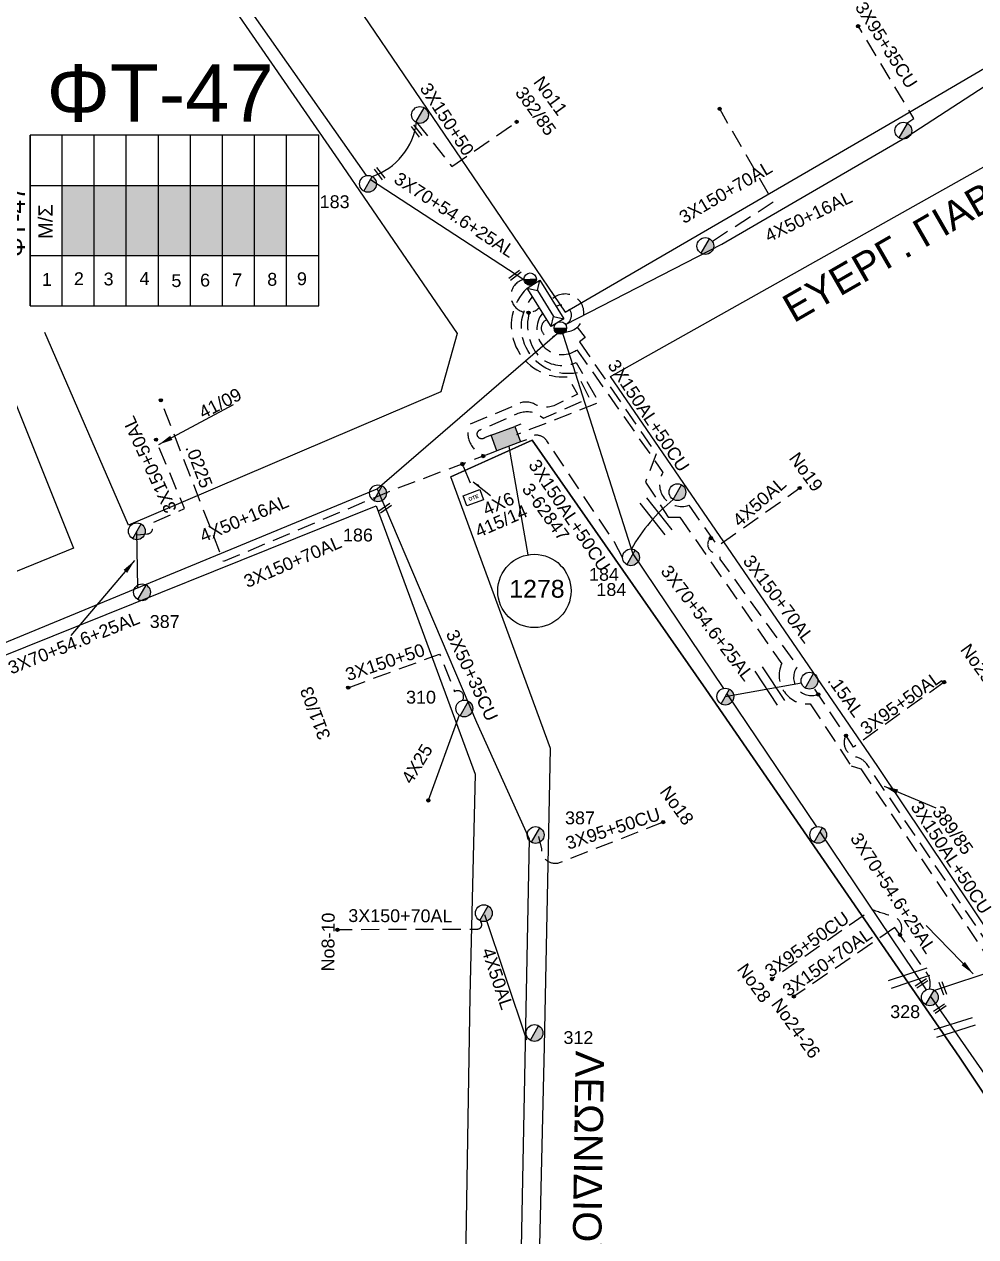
# Model space of a CAD drawing. Header units: millimetres. Extents: x 938 to 3112, y 793 to 1825.
# Drawn here: x 2179.9 to 2313.4, y 918.2 to 1088.3 of the extents above; entities that cross this region are included whole.
import ezdxf
from ezdxf.enums import TextEntityAlignment as Align

# ---------------------------------------------------------------- set-up
doc = ezdxf.new("R2010")
doc.units = ezdxf.units.MM
doc.linetypes.add('DASHED', pattern=[19.05, 12.7, -6.35])
for name, color, linetype in [('Link Box 4 Διευθύνσεων', 7, 'Continuous'), ('Pillar OTE', 7, 'Continuous'), ('Ασφαλειοκιβώτια Χ.Τ 9 αναχωρήσεων', 7, 'Continuous'), ('Γέφυρες Εναερίου Δικτύου', 7, 'Continuous'), ('Γυμνά εναέρια ΧΤ (3Φ)   3x50+35CU', 7, 'Continuous'), ('Γυμνά εναέρια ΧΤ και ΦΟΠ (3Φ)   4x50+16AL', 7, 'Continuous'), ('Εναέρια παροχή ΧΤ 4x25', 7, 'SYN_LINE'), ('Επιγραφές - Σχήματα', 7, 'Continuous'), ('Καλώδια ΧΤ   3x150+50AL', 7, 'DASHED'), ('Καλώδια ΧΤ   3x150+70AL', 7, 'DASHED'), ('Καλώδια ΧΤ   3x150AL+50CU', 7, 'DASHED'), ('Καλώδια ΧΤ   3x95+35CU', 7, 'DASHED'), ('Καλώδια ΧΤ   3x95+50CU', 7, 'DASHED'), ('Καλώδια ΧΤ   4x50AL', 7, 'DASHED'), ('Μηχανική τομή', 7, 'Continuous'), ('Στύλος ΦΜ', 7, 'Continuous'), ('Στύλος ΦΜ @ 1', 7, 'Continuous'), ('Συνδέσεις', 7, 'Continuous'), ('Συνεστραμμένα ΧΤ   3x70+54.6+25AL', 7, 'SYN_LINE'), ('Τομή', 7, 'Continuous'), ('Υποσταθμός εναέριος 2 στύλων', 7, 'Continuous'), ('Υποσταθμός πόλεως', 7, 'Continuous'), ('Υπόβαθρο ΔΕΗ', 7, 'Continuous'), ('Υπόγεια Καλώδια Δικτύου ΧΤ   .15', 7, 'DASHED'), ('Υπόγεια καλώδια Παροχών ΧΤ   .0225', 7, 'DASHED'), ('Υπόγεια καλώδια Παροχών ΧΤ   4x6', 7, 'DASHED')]:
    doc.layers.add(name, color=color, linetype=linetype)
doc.styles.get("Standard").update_dxf_attribs({"font": 'arial.ttf'})
doc.linetypes.add('SYN_LINE', pattern='A,0.5,-0.0001,["/\\/\\/\\/",Standard,S=0.1,R=0,X=0,Y=-0.05],-0.25', length=0.7501)
doc.dimstyles.new('ISO-25', dxfattribs={"dimtxt": 2.5, "dimasz": 2.5, "dimexe": 1.25, "dimexo": 0.625, "dimtad": 1, "dimtxsty": 'Standard', "dimcen": 2.5, "dimaunit": 2, "dimazin": 0, "dimtfac": 1, "dimtmove": 0, "dimatfit": 3, "dimfxl": 1, "dimarcsym": 0})

# ---------------------------------------------------------------- blocks, each defined once
blk = doc.blocks.new('ΑΣΦΑΛΕΙΟΚΙΒΩΤΙΟ ΥΠΟΣΤΑΘΜΟΥ 9 ΑΝΑΧΩΡΗΣΕΩΝ')
at = {"layer": 'Ασφαλειοκιβώτια Χ.Τ 9 αναχωρήσεων', "ltscale": 40}
for p, q in [((-23.8, 40.36), (24.02, 40.36)), ((-9.72, 40.36), (-9.72, -40.64)), ((9.94, 40.36), (9.94, -40.64)), ((-23.8, 31.36), (24.02, 31.36)), ((-23.8, 22.36), (24.02, 22.36)), ((-23.8, 13.36), (24.02, 13.36)), ((-23.8, 4.36), (24.02, 4.36)), ((-23.8, -4.64), (24.02, -4.64)), ((-23.8, -13.64), (24.02, -13.64)), ((-23.8, -22.64), (24.02, -22.64)), ((-23.8, -31.64), (24.02, -31.64))]:
    blk.add_line(p, q, dxfattribs=at)
at = {"layer": 'Ασφαλειοκιβώτια Χ.Τ 9 αναχωρήσεων'}
blk.add_lwpolyline([(-23.8, -40.64), (24.02, -40.64), (24.02, 40.36), (-23.8, 40.36)], close=True, dxfattribs=at)
for s, p in [('1', (-18.22, 37.06)), ('2', (-18.02, 28.07)), ('3', (-18.09, 19.73)), ('4', (-17.94, 9.66)), ('5', (-18.55, 0.71)), ('6', (-18.4, -7.35)), ('7', (-18.34, -16.37)), ('8', (-18.19, -26.2)), ('9', (-18.02, -34.53))]:
    blk.add_text(s, height=3.6, rotation=270, dxfattribs=at).set_placement(p)
at = {"layer": 'Ασφαλειοκιβώτια Χ.Τ 9 αναχωρήσεων', "ltscale": 40}
for tag, height, p in [('ΟΝΟΜΑ', 5, (-0.16, 44.31)), ('ΚΕΙΜΕΝΟ 1', 2, (17.06, 35.59)), ('ΚΕΙΜΕΝΟ 2', 2, (17.06, 26.88)), ('ΚΕΙΜΕΝΟ 3', 2, (17.06, 17.69)), ('ΚΕΙΜΕΝΟ 4', 2, (17.06, 8.71)), ('ΚΕΙΜΕΝΟ 5', 2, (17.06, -0.13)), ('ΚΕΙΜΕΝΟ 6', 2, (17.06, -9.05)), ('ΚΕΙΜΕΝΟ 7', 2, (17.06, -18.13)), ('ΚΕΙΜΕΝΟ 8', 2, (17.06, -26.85)), ('ΚΕΙΜΕΝΟ 9', 2, (17.06, -35.99)), ('ΣΧ', 2, (-0.1, -42.64))]:
    blk.add_attdef(tag, text='', height=height, dxfattribs=at).set_placement(p, align=Align.MIDDLE_CENTER)
blk = doc.blocks.new('LINK BOX 4 ΑΝΑΧΩΡΗΣΕΩΝ')
at = {"layer": 'Link Box 4 Διευθύνσεων', "ltscale": 40}
blk.add_hatch(color=256, dxfattribs=at).paths.add_polyline_path([(-3.54, 0), (-3.54, -4.67), (3.54, -4.67), (3.54, 0)])
for p, q in [((-3.54, 0), (-5.33, 0)), ((5.33, 0), (3.54, 0)), ((-3.54, -4.67), (-5.33, -4.67)), ((5.33, -4.67), (3.54, -4.67))]:
    blk.add_line(p, q, dxfattribs=at)
blk.add_lwpolyline([(-3.54, -4.67), (-3.54, 0), (3.54, 0), (3.54, -4.67)], close=True, dxfattribs=at)
blk = doc.blocks.new('ΥΠΟΣΤΑΘΜΟΣ ΕΝΑΕΡΙΟΣ ΕΠΙ 2 ΣΤΥΛΩΝ')
at = {"layer": 'Υποσταθμός εναέριος 2 στύλων', "linetype": 'Continuous'}
for points in [[(-11.97, -2.11, 0.574793), (-8.45, -0.07, 0.268822), (-9.64, 1.98)], [(9.68, -2.15, 0.574793), (13.19, -0.1, 0.268822), (12.01, 1.95)]]:
    blk.add_hatch(color=256, dxfattribs=at).paths.add_polyline_path(points)
for p, q in [((-11.97, -2.11), (-9.64, 1.98)), ((9.68, -2.15), (12.01, 1.95))]:
    blk.add_line(p, q, dxfattribs=at)
for centre in [(-10.81, -0.07), (10.84, -0.1)]:
    blk.add_circle(centre, 2.36, dxfattribs=at)
at = {"layer": 'Υποσταθμός πόλεως', "linetype": 'Continuous', "ltscale": 40}
blk.add_lwpolyline([(-8.57, 2.82), (8.57, 2.82), (8.57, -2.82), (-8.57, -2.82)], close=True, dxfattribs=at)
for points in [[(-5.75, 0), (-8.57, 2.82)], [(-8.57, -2.82), (-5.75, 0)], [(-5.75, 0), (5.75, 0)], [(5.75, 0), (8.57, 2.82)], [(8.57, -2.82), (5.75, 0)]]:
    blk.add_lwpolyline(points, dxfattribs=at)
at = {"layer": 'Υποσταθμός εναέριος 2 στύλων', "ltscale": 40, "flags": 1}
for tag, p in [('ΜΕΤΑΣΧΗΜΑΤΙΣΜΟΣ', (14.09, 2.51)), ('ΙΣΧΥΣ', (14.07, -0.28)), ('ΑΡΙΘΜΟΣ', (14.19, -3))]:
    blk.add_attdef(tag, p, '', height=1.8, dxfattribs=at)
blk = doc.blocks.new('ΥΠΑΡΧΩΝ ΤΣΙΜΕΝΤΕΝΙΟΣ ΣΤΥΛΟΣ')
at = {"layer": 'Στύλος ΦΜ'}
blk.add_hatch(color=256, dxfattribs=at).paths.add_polyline_path([(-1.29, -2.28, 0.574793), (2.62, 0, 0.268822), (1.3, 2.27)])
blk.add_line((-1.29, -2.28), (1.3, 2.27), dxfattribs=at)
blk.add_circle((0, 0), 2.62, dxfattribs=at)
at = {"layer": 'Στύλος ΦΜ', "flags": 4}
for tag, p in [('ΑΡΙΘΜΟΣ', (-4.68, 8.05)), ('ΤΥΠΟΣ', (-4.91, 3.03))]:
    blk.add_attdef(tag, p, '', height=4, dxfattribs=at)
blk = doc.blocks.new('ΤΟΜΗ')
at = {"layer": 'Τομή', "ltscale": 40}
for p, q in [((-5.68, 0), (5.68, 0)), ((5.68, -2.33), (-5.68, -2.33))]:
    blk.add_line(p, q, dxfattribs=at)
blk = doc.blocks.new('ΜΗΧΑΝΙΚΗ ΤΟΜΗ')
at = {"layer": 'Μηχανική τομή', "ltscale": 40}
for p, q in [((-1.89, 0.78), (1.89, 0.78)), ((1.89, 0), (-1.89, 0))]:
    blk.add_line(p, q, dxfattribs=at)
blk = doc.blocks.new('_ΣΥΝΔΕΣΗ')
at = {"layer": 'Συνδέσεις', "linetype": 'SYN_LINE', "ltscale": 40}
blk.add_hatch(color=256, dxfattribs=at).paths.add_polyline_path([(0.5, -0.01, 1), (-0.5, -0.01, 1)])
at = {"layer": 'Συνδέσεις'}
blk.add_circle((0, -0.01), 0.5, dxfattribs=at)
blk = doc.blocks.new('TSONTA XT1')
at = {"ltscale": 40}
h = blk.add_hatch(color=256, dxfattribs=at)
h.dxf.hatch_style = 1
h.paths.add_polyline_path([(595.96, 2487.66), (597.07, 2488.77), (595.96, 2489.87), (594.85, 2488.77)])
blk.add_lwpolyline([(594.85, 2488.77), (595.96, 2489.87), (597.07, 2488.77), (595.96, 2487.66)], close=True, dxfattribs=at)
blk = doc.blocks.new('PILLAR ΟΤΕ')
at = {"layer": 'Pillar OTE', "ltscale": 40}
blk.add_lwpolyline([(-3.31, 2.02), (3.39, 2.02), (3.39, -1.99), (-3.31, -1.99)], close=True, dxfattribs=at)
at = {"layer": 'Pillar OTE', "insert": (-1.81, 0.71), "char_height": 1.3575, "width": 109.961, "attachment_point": 1}
blk.add_mtext('{\\fArial|b1|i0|c161|p34;OTE}', dxfattribs=at)

msp = doc.modelspace()

# ---------------------------------------------------------------- hatches: boundary and pattern name
at = {"layer": 'Ασφαλειοκιβώτια Χ.Τ 9 αναχωρήσεων'}
for color, points in [(6, [(2185.19, 1055.85), (2189.69, 1055.85), (2189.69, 1065.68), (2185.19, 1065.68)]), (85, [(2189.69, 1065.68), (2189.69, 1055.85), (2194.19, 1055.85), (2194.19, 1065.68)]), (1, [(2194.19, 1065.68), (2194.19, 1055.85), (2198.69, 1055.85), (2198.69, 1065.68)]), (151, [(2198.69, 1065.68), (2198.69, 1055.85), (2203.19, 1055.85), (2203.19, 1065.68)]), (2, [(2203.19, 1065.68), (2203.19, 1055.85), (2207.69, 1055.85), (2207.69, 1065.68)]), (62, [(2207.69, 1065.68), (2207.69, 1055.85), (2212.19, 1055.85), (2212.19, 1065.68)]), (27, [(2212.19, 1065.68), (2212.19, 1055.85), (2216.69, 1055.85), (2216.69, 1065.68)])]:
    msp.add_hatch(color=color, dxfattribs=at).paths.add_polyline_path(points)

# ---------------------------------------------------------------- linework, layer by layer
at = {"layer": 'Γέφυρες Εναερίου Δικτύου', "color": 6, "linetype": 'DASHED', "ltscale": 0.2}
msp.add_line((2234.85, 1074.62), (2239.89, 1068.33), dxfattribs=at)
at = {"layer": 'Γέφυρες Εναερίου Δικτύου', "color": 6, "linetype": 'DASHED', "ltscale": 0.2, "flags": 128}
for points in [[(2249.98, 1052.5, 1.320471), (2252.14, 1048.54, -1.642771)], [(2250.76, 1047.89, 0.272342), (2252.36, 1041.43, 0.264296), (2257.32, 1040.84), (2260.51, 1035.22), (2248.93, 1030.7)]]:
    msp.add_lwpolyline(points, format="xyb", dxfattribs=at)
at = {"layer": 'Γέφυρες Εναερίου Δικτύου', "color": 62, "linetype": 'DASHED', "ltscale": 0.2, "flags": 128}
msp.add_lwpolyline([(2244.55, 1030.33, -1.347221), (2243.96, 1031.44), (2249, 1033.67, -0.211484), (2251.87, 1033.67), (2252.73, 1033.06), (2259.16, 1035.86), (2257.44, 1039.41, -0.711038), (2251.19, 1050.06, 2.098548)], format="xyb", dxfattribs=at)
at = {"layer": 'Γέφυρες Εναερίου Δικτύου', "color": 85, "linetype": 'DASHED', "ltscale": 0.2}
msp.add_arc((2255.35, 1045.52), 3.55, 140.5246, 305.5964, dxfattribs=at)
at = {"layer": 'Γυμνά εναέρια ΧΤ (3Φ)   3x50+35CU', "color": 27, "flags": 128}
msp.add_lwpolyline([(2229.41, 1023.13), (2243.35, 990.4), (2250.73, 974.02), (2249.43, 907.14), (2249.24, 859.33)], dxfattribs=at)
at = {"layer": 'Γυμνά εναέρια ΧΤ και ΦΟΠ (3Φ)   4x50+16AL', "color": 1, "flags": 128}
msp.add_lwpolyline([(2255.82, 1046.18), (2277.78, 1057.45), (2303.78, 1072.57), (2334.59, 1092.62), (2358.97, 1110.55)], dxfattribs=at)
at = {"layer": 'Γυμνά εναέρια ΧΤ και ΦΟΠ (3Φ)   4x50+16AL', "color": 2, "flags": 128}
msp.add_lwpolyline([(2130.52, 1082.37), (2145.59, 1044.8), (2160.78, 1003.31), (2169.25, 998.3), (2229.41, 1023.13), (2254.66, 1044.93)], dxfattribs=at)
at = {"layer": 'Εναέρια παροχή ΧΤ 4x25', "color": 27, "linetype": 'SYN_LINE', "ltscale": 15, "flags": 128}
msp.add_lwpolyline([(2240.91, 991.38), (2236.57, 979.42)], dxfattribs=at)
at = {"layer": 'Επιγραφές - Σχήματα', "linetype": 'Continuous', "ltscale": 0.2}
msp.add_line((2247.86, 1029.09), (2250.56, 1013.88), dxfattribs=at)
at = {"layer": 'Επιγραφές - Σχήματα', "color": 151, "linetype": 'DASHED', "ltscale": 0.2}
for points in [[(2257.47, 1045.79), (2258.58, 1044.34), (2257.81, 1043.74), (2268.54, 1028.03), (2267.05, 1024.08), (2270.24, 1019.16), (2271.89, 1019.14), (2286.16, 998.59)], [(2290.15, 992.97), (2295.9, 984.26), (2297.26, 983.85), (2315.3, 957.12)]]:
    msp.add_lwpolyline(points, dxfattribs=at)
at = {"layer": 'Επιγραφές - Σχήματα', "linetype": 'Continuous', "ltscale": 0.2}
msp.add_circle((2251.46, 1008.81), 5.14, dxfattribs=at)
at = {"layer": 'Επιγραφές - Σχήματα', "color": 151, "linetype": 'DASHED', "ltscale": 0.2}
msp.add_arc((2255.75, 1047.81), 2.65, 270.6473, 134.7174, dxfattribs=at)
at = {"layer": 'Επιγραφές - Σχήματα', "color": 1, "linetype": 'DASHED', "ltscale": 0.2}
msp.add_arc((2255.24, 1047.48), 1.42, 294.0166, 121.2347, dxfattribs=at)
at = {"layer": 'Επιγραφές - Σχήματα', "color": 2, "linetype": 'DASHED', "ltscale": 0.2}
msp.add_arc((2253.67, 1045.69), 1.25, 112.5816, 322.6535, dxfattribs=at)
at = {"layer": 'Επιγραφές - Σχήματα', "linetype": 'DASHED', "ltscale": 0.2}
msp.add_arc((2289.78, 996.94), 3.98, 155.4942, 275.24, dxfattribs=at)
at = {"layer": 'Καλώδια ΧΤ   3x150+50AL', "color": 6, "linetype": 'DASHED', "ltscale": 0.2}
msp.add_line((2239.89, 1068.33), (2248.97, 1074.61), dxfattribs=at)
at = {"layer": 'Καλώδια ΧΤ   3x150+50AL', "color": 2, "linetype": 'DASHED', "ltscale": 0.2, "flags": 128}
msp.add_lwpolyline([(2195.7, 1016.66), (2197.13, 1016.8, 0.630349), (2197.66, 1018.26), (2202.37, 1020.35), (2198.35, 1030.04)], format="xyb", dxfattribs=at)
at = {"layer": 'Καλώδια ΧΤ   3x150+50AL', "color": 27, "ltscale": 0.2, "flags": 128}
msp.add_lwpolyline([(2225.32, 995.24), (2238.16, 999.96), (2240.25, 994.68)], dxfattribs=at)
at = {"layer": 'Καλώδια ΧΤ   3x150+50AL', "color": 27, "ltscale": 0.2}
msp.add_arc((2240.69, 993.98), 0.835, 322.3862, 122.3433, dxfattribs=at)
at = {"layer": 'Καλώδια ΧΤ   3x150+70AL', "color": 1, "linetype": 'DASHED', "ltscale": 0.2, "flags": 128}
msp.add_lwpolyline([(2276.44, 1057.88), (2284.97, 1063.37), (2277.46, 1076.42)], dxfattribs=at)
at = {"layer": 'Καλώδια ΧΤ   3x150+70AL', "color": 85, "linetype": 'DASHED', "ltscale": 0.2, "flags": 128}
for points in [[(2276.29, 1016.34, 0.692802), (2276.84, 1014.16, -0.437432), (2277.49, 1013.27), (2288.37, 998.22, 0.761851), (2291.28, 994.3, -21.676697)], [(2306.91, 952.99, 0.199709), (2306.67, 955.02), (2302.04, 961.61)]]:
    msp.add_lwpolyline(points, format="xyb", dxfattribs=at)
at = {"layer": 'Καλώδια ΧΤ   3x150+70AL', "color": 27, "linetype": 'DASHED', "ltscale": 0.2, "flags": 128}
msp.add_lwpolyline([(2243.86, 962.46, -0.610905), (2243.47, 961.34), (2223.82, 961.29)], format="xyb", dxfattribs=at)
at = {"layer": 'Καλώδια ΧΤ   3x150+70AL', "color": 85, "linetype": 'DASHED', "ltscale": 0.2, "flags": 128}
msp.add_lwpolyline([(2302.04, 961.61), (2287.87, 951.92)], dxfattribs=at)
at = {"layer": 'Καλώδια ΧΤ   3x150AL+50CU', "color": 62, "linetype": 'DASHED', "ltscale": 0.2, "flags": 128}
msp.add_lwpolyline([(2263.84, 1013.49), (2262.68, 1015.67), (2253.21, 1029.86, 0.498495), (2250.36, 1030.03, 1.901481)], format="xyb", dxfattribs=at)
at = {"layer": 'Καλώδια ΧΤ   3x150AL+50CU', "color": 85, "linetype": 'DASHED', "ltscale": 0.2, "flags": 128}
msp.add_lwpolyline([(2295.18, 988.52, 0.513209), (2296.55, 985.55, -0.209633), (2298.09, 984.49), (2315.8, 958.25), (2317.14, 956.53)], format="xyb", dxfattribs=at)
at = {"layer": 'Καλώδια ΧΤ   3x95+35CU', "color": 1, "linetype": 'DASHED', "ltscale": 0.2, "flags": 128}
msp.add_lwpolyline([(2303.73, 1074.44), (2304.7, 1075.07), (2296.94, 1088.02)], dxfattribs=at)
at = {"layer": 'Καλώδια ΧΤ   3x95+50CU', "color": 85, "linetype": 'DASHED', "ltscale": 0.2, "flags": 128}
msp.add_lwpolyline([(2308.95, 996.02), (2296.26, 986.92), (2290.1, 996.06)], dxfattribs=at)
at = {"layer": 'Καλώδια ΧΤ   3x95+50CU', "color": 27, "linetype": 'DASHED', "ltscale": 0.2, "flags": 128}
msp.add_lwpolyline([(2269.53, 976.38), (2255.07, 970.7, -0.560969), (2252.52, 972.63), (2252.09, 974.37)], format="xyb", dxfattribs=at)
at = {"layer": 'Καλώδια ΧΤ   3x95+50CU', "color": 85, "linetype": 'DASHED', "ltscale": 0.2, "flags": 128}
msp.add_lwpolyline([(2302.76, 960.58, 0.500689), (2301.71, 963.19, -0.026617), (2298.85, 964.11), (2284.88, 954.42)], format="xyb", dxfattribs=at)
at = {"layer": 'Καλώδια ΧΤ   4x50AL', "color": 85, "linetype": 'DASHED', "ltscale": 0.2, "flags": 128}
msp.add_lwpolyline([(2257.42, 1042.64), (2269.5, 1025.43, 0.706836), (2273.12, 1020.82)], format="xyb", dxfattribs=at)
msp.add_lwpolyline([(2273.12, 1020.82), (2277.15, 1015.11), (2288.71, 1023.25)], dxfattribs=at)
at = {"layer": 'Καλώδια ΧΤ   4x50AL', "color": 27, "linetype": 'Continuous', "ltscale": 0.2, "flags": 128}
msp.add_lwpolyline([(2250.39, 945.81), (2244.52, 963.38)], dxfattribs=at)
at = {"layer": 'Συνεστραμμένα ΧΤ   3x70+54.6+25AL', "color": 62, "linetype": 'SYN_LINE', "ltscale": 10}
msp.add_line((2278.25, 993.99), (2288.92, 995.92), dxfattribs=at)
at = {"layer": 'Συνεστραμμένα ΧΤ   3x70+54.6+25AL', "color": 6, "linetype": 'SYN_LINE', "ltscale": 20, "flags": 128}
for points in [[(2210.92, 1091.15), (2227.86, 1067.07)], [(2228.46, 1066.52), (2249.98, 1052.5)]]:
    msp.add_lwpolyline(points, dxfattribs=at)
at = {"layer": 'Συνεστραμμένα ΧΤ   3x70+54.6+25AL', "color": 6, "linetype": 'SYN_LINE', "ltscale": 10, "flags": 128}
msp.add_lwpolyline([(2228.67, 1066.96, 0.294843), (2234.9, 1074.6)], format="xyb", dxfattribs=at)
at = {"layer": 'Συνεστραμμένα ΧΤ   3x70+54.6+25AL', "color": 62, "linetype": 'SYN_LINE', "ltscale": 20, "flags": 128}
for points in [[(2255.15, 1045.7), (2265.29, 1014.03), (2277.99, 995.14)], [(2278.48, 994.4), (2291.03, 975.74)], [(2291.52, 975.01), (2306.42, 952.86)]]:
    msp.add_lwpolyline(points, dxfattribs=at)
at = {"layer": 'Συνεστραμμένα ΧΤ   3x70+54.6+25AL', "color": 2, "linetype": 'SYN_LINE', "ltscale": 10, "flags": 128}
msp.add_lwpolyline([(2195.83, 1009.27), (2195.67, 1017.18)], dxfattribs=at)
at = {"layer": 'Συνεστραμμένα ΧΤ   3x70+54.6+25AL', "color": 85, "linetype": 'SYN_LINE', "ltscale": 10, "flags": 128}
msp.add_lwpolyline([(2316.79, 955.81), (2307.48, 952.72)], dxfattribs=at)
at = {"layer": 'Συνεστραμμένα ΧΤ   3x70+54.6+25AL', "color": 27, "ltscale": 20, "flags": 128}
msp.add_lwpolyline([(2307.04, 951.94), (2322.84, 929.2)], dxfattribs=at)
at = {"layer": 'Συνεστραμμένα ΧΤ   3x70+54.6+25AL', "color": 62, "linetype": 'SYN_LINE', "ltscale": 10}
msp.add_arc((2285.87, 1003.08), 23.81, 128.7866, 150.8226, dxfattribs=at)
at = {"layer": 'Υπόβαθρο ΔΕΗ', "flags": 128}
for points in [[(2179.96, 1159.4), (2216.17, 1106.19), (2255.77, 1047.91), (2302.67, 1075.1), (2330.67, 1091.54), (2315.31, 1119.94), (2319.15, 1121.89), (2334.27, 1094.54), (2377.63, 1126.11), (2351.14, 1174.03), (2331.79, 1209.59), (2287.51, 1195.14), (2233.9, 1178.16), (2179.96, 1159.4)], [(2179.96, 1159.4), (2216.17, 1106.19), (2255.77, 1047.91), (2302.67, 1075.1), (2330.67, 1091.54), (2315.31, 1119.94), (2319.15, 1121.89), (2334.27, 1094.54)], [(2088.4, 1091.26), (2024.98, 1034.14), (2015.23, 1045.13), (2007.59, 1063.03), (1990.67, 1103.22), (2041.54, 1118.51), (2109.47, 1138.55), (2165.28, 1155.11), (2197.54, 1107.53), (2223.98, 1069.22), (2240.62, 1044.94), (2238.33, 1036.72), (2194.49, 1018.02), (2182.74, 1045.06)], [(2088.4, 1091.26), (2024.98, 1034.14), (2015.23, 1045.13), (2007.59, 1063.03), (1990.67, 1103.22), (2041.54, 1118.51), (2109.47, 1138.55), (2165.28, 1155.11), (2197.54, 1107.53), (2223.98, 1069.22), (2240.62, 1044.94), (2238.33, 1036.72), (2194.49, 1018.02), (2182.74, 1045.06)], [(2414.41, 814.04), (2377.52, 868.78), (2343.12, 919.36), (2299.64, 984.2), (2262.13, 1038.91), (2331.17, 1077.64), (2383.12, 1116.19), (2414.41, 1067.59), (2361.11, 1027.96)], [(2414.41, 814.04), (2377.52, 868.78), (2343.12, 919.36), (2299.64, 984.2), (2262.13, 1038.91), (2331.17, 1077.64), (2383.12, 1116.19), (2414.41, 1067.59), (2361.11, 1027.96)], [(2176.05, 1041.44), (2186.8, 1014.8), (2161.76, 1004.62), (2139.38, 1065.97), (2148.36, 1070.49), (2138.32, 1094.95), (2117.18, 1084.15), (2127.28, 1060.39), (2129.33, 1061.1), (2152.19, 1000.23), (2101.96, 979.72), (2080.45, 970.43), (2047.31, 1008.85), (2029.8, 1028.44), (2088.77, 1081.29), (2093.76, 1085.96)], [(2176.05, 1041.44), (2186.8, 1014.8), (2161.76, 1004.62), (2139.38, 1065.97), (2148.36, 1070.49), (2138.32, 1094.95), (2117.18, 1084.15), (2127.28, 1060.39), (2129.33, 1061.1), (2152.19, 1000.23), (2101.96, 979.72), (2080.45, 970.43), (2047.31, 1008.85), (2029.8, 1028.44), (2088.77, 1081.29), (2093.76, 1085.96)], [(2295.88, 812.32), (2269.88, 837.44), (2250.87, 859.11), (2252.87, 944.95), (2253.74, 986.71), (2253.74, 986.71), (2239.75, 1024.83), (2240.77, 1025.28), (2251.14, 1029.95), (2275.51, 995.02), (2311.13, 943.42), (2347.18, 889.22), (2387.71, 829.5), (2398.42, 813.35), (2387.71, 829.5), (2347.18, 889.22), (2311.13, 943.42), (2275.51, 995.02), (2251.14, 1029.95), (2239.75, 1024.83)], [(2222.5, 811.07), (2169.09, 869.56), (2133.84, 909.24), (2098.93, 946.24), (2088.21, 959.06), (2090.28, 963.9), (2140.82, 984.53), (2176.2, 999.43), (2229.24, 1020.75), (2243.15, 983.11), (2242.38, 951.96), (2240.85, 857.55), (2270.83, 822.5), (2283.36, 811.2)], [(2222.5, 811.07), (2169.09, 869.56), (2133.84, 909.24), (2098.93, 946.24), (2088.21, 959.06), (2090.28, 963.9), (2140.82, 984.53), (2176.2, 999.43), (2229.24, 1020.75), (2243.15, 983.11), (2242.38, 951.96), (2240.85, 857.55), (2270.83, 822.5), (2283.36, 811.2)]]:
    msp.add_lwpolyline(points, dxfattribs=at)
at = {"layer": 'Υπόγεια καλώδια Παροχών ΧΤ   .0225', "color": 27, "linetype": 'DASHED', "ltscale": 0.2, "flags": 128}
msp.add_lwpolyline([(2250.43, 1051.29, 0.706157), (2256.09, 1038.85), (2257.49, 1036.41), (2254.55, 1034.94, -0.246445), (2251.49, 1035, 0.28257), (2248.92, 1034.88), (2242.36, 1032.18, 0.440722), (2244.48, 1027.81)], format="xyb", dxfattribs=at)
msp.add_lwpolyline([(2245.37, 1028.15), (2230.69, 1022.59), (2207.83, 1012.93), (2199.04, 1035.55)], dxfattribs=at)
at = {"layer": 'Υπόγεια καλώδια Παροχών ΧΤ   4x6', "color": 27, "linetype": 'DASHED', "ltscale": 0.2}
msp.add_lwpolyline([(2241.46, 1026.32), (2242.94, 1022.72)], dxfattribs=at)

# ---------------------------------------------------------------- block references
at = {"layer": 'Link Box 4 Διευθύνσεων', "xscale": 0.500000000000277, "yscale": 0.500000000000277, "zscale": 0.500000000000277, "rotation": 20.64953865091699}
msp.add_blockref('LINK BOX 4 ΑΝΑΧΩΡΗΣΕΩΝ', (2247.04, 1031.27), dxfattribs=at)
at = {"layer": 'Pillar OTE', "xscale": 0.375, "yscale": 0.375, "zscale": 0.375, "rotation": 20.14813614146114}
msp.add_blockref('PILLAR ΟΤΕ', (2242.87, 1021.87), dxfattribs=at)
at = {"layer": 'Ασφαλειοκιβώτια Χ.Τ 9 αναχωρήσεων', "xscale": 0.5, "yscale": 0.5, "zscale": 0.5, "rotation": 90}
msp.add_blockref('ΑΣΦΑΛΕΙΟΚΙΒΩΤΙΟ ΥΠΟΣΤΑΘΜΟΥ 9 ΑΝΑΧΩΡΗΣΕΩΝ', (2200.87, 1060.71), dxfattribs=at).add_auto_attribs({'ΟΝΟΜΑ': 'ΦΤ-47'})
at = {"layer": 'Μηχανική τομή'}
for p, xscale, yscale, zscale, rotation in [((2235.09, 1073.44), 0.5000000000003024, 0.5000000000003024, 0.5000000000003024, 127.6304452532624), ((2229.89, 1067.44), 0.5000000000003024, 0.5000000000003024, 0.5000000000003024, 127.6304452532624), ((2248.6, 1053.24), 0.5000000000003024, 0.5000000000003024, 0.5000000000003024, 217.6304452532625), ((2230.41, 1020.57), 0.5000000000004645, 0.5000000000004645, 0.5000000000004645, 214.1253965159974), ((2305.69, 953.94), 0.5000000000004645, 0.5000000000004645, 0.5000000000004645, 214.1253965159974), ((2308.6, 953.02), 0.5000000000003259, 0.5000000000003259, 0.5000000000003259, 290.3195169934555), ((2308.24, 950.39), 0.5000000000004645, 0.5000000000004645, 0.5000000000004645, 214.1253965159974)]:
    msp.add_blockref('ΜΗΧΑΝΙΚΗ ΤΟΜΗ', p, dxfattribs=dict(at, xscale=xscale, yscale=yscale, zscale=zscale, rotation=rotation))
at = {"layer": 'Στύλος ΦΜ @ 1', "ltscale": 40, "xscale": 0.4499999999998181, "yscale": 0.4499999999998181, "zscale": 0.4499999999998181}
for p in [(2235.4, 1075.57), (2235.4, 1075.57), (2303.23, 1073.37), (2303.23, 1073.37), (2275.45, 1057.19), (2275.45, 1057.19), (2271.53, 1022.67), (2271.53, 1022.67), (2195.67, 1017.18), (2195.67, 1017.18), (2290.06, 996.22), (2290.06, 996.22), (2278.25, 993.99), (2278.25, 993.99), (2291.29, 974.59), (2291.29, 974.59), (2244.37, 963.61), (2244.37, 963.61)]:
    msp.add_blockref('ΥΠΑΡΧΩΝ ΤΣΙΜΕΝΤΕΝΙΟΣ ΣΤΥΛΟΣ', p, dxfattribs=at)
at = {"layer": 'Στύλος ΦΜ @ 1', "ltscale": 40}
ref = msp.add_blockref('ΥΠΑΡΧΩΝ ΤΣΙΜΕΝΤΕΝΙΟΣ ΣΤΥΛΟΣ', (2228.11, 1065.92), dxfattribs=dict(at, xscale=0.4499999999998181, yscale=0.4499999999998181, zscale=0.4499999999998181))
ref.add_attrib('ΤΥΠΟΣ', '183', (2221.33, 1062.5), dxfattribs={"layer": 'Στύλος ΦΜ', "height": 1.8, "flags": 4})
ref = msp.add_blockref('ΥΠΑΡΧΩΝ ΤΣΙΜΕΝΤΕΝΙΟΣ ΣΤΥΛΟΣ', (2228.11, 1065.92), dxfattribs=dict(at, xscale=0.4499999999998181, yscale=0.4499999999998181, zscale=0.4499999999998181))
ref.add_attrib('ΤΥΠΟΣ', '183', (2221.33, 1062.5), dxfattribs={"layer": 'Στύλος ΦΜ', "height": 1.8, "flags": 4})
ref = msp.add_blockref('ΥΠΑΡΧΩΝ ΤΣΙΜΕΝΤΕΝΙΟΣ ΣΤΥΛΟΣ', (2229.51, 1022.51), dxfattribs=dict(at, xscale=0.4499999999998181, yscale=0.4499999999998181, zscale=0.4499999999998181))
ref.add_attrib('ΤΥΠΟΣ', '186', (2224.6, 1015.75), dxfattribs={"layer": 'Στύλος ΦΜ', "height": 1.8, "flags": 4})
ref = msp.add_blockref('ΥΠΑΡΧΩΝ ΤΣΙΜΕΝΤΕΝΙΟΣ ΣΤΥΛΟΣ', (2229.51, 1022.51), dxfattribs=dict(at, xscale=0.4499999999998181, yscale=0.4499999999998181, zscale=0.4499999999998181))
ref.add_attrib('ΤΥΠΟΣ', '186', (2224.6, 1015.75), dxfattribs={"layer": 'Στύλος ΦΜ', "height": 1.8, "flags": 4})
ref = msp.add_blockref('ΥΠΑΡΧΩΝ ΤΣΙΜΕΝΤΕΝΙΟΣ ΣΤΥΛΟΣ', (2265.01, 1013.52), dxfattribs=dict(at, xscale=0.4499999999998181, yscale=0.4499999999998181, zscale=0.4499999999998181))
ref.add_attrib('ΤΥΠΟΣ', '184', (2259.13, 1010.24), dxfattribs={"layer": 'Στύλος ΦΜ', "height": 1.8, "flags": 4})
ref = msp.add_blockref('ΥΠΑΡΧΩΝ ΤΣΙΜΕΝΤΕΝΙΟΣ ΣΤΥΛΟΣ', (2265.01, 1013.52), dxfattribs=dict(at, xscale=0.4499999999998181, yscale=0.4499999999998181, zscale=0.4499999999998181))
ref.add_attrib('ΤΥΠΟΣ', '184', (2260.16, 1008.11), dxfattribs={"layer": 'Στύλος ΦΜ', "height": 1.8, "flags": 4})
ref = msp.add_blockref('ΥΠΑΡΧΩΝ ΤΣΙΜΕΝΤΕΝΙΟΣ ΣΤΥΛΟΣ', (2196.4, 1008.62), dxfattribs=dict(at, xscale=0.4499999999998181, yscale=0.4499999999998181, zscale=0.4499999999998181))
ref.add_attrib('ΤΥΠΟΣ', '387', (2197.48, 1003.62), dxfattribs={"layer": 'Στύλος ΦΜ', "height": 1.8, "flags": 4})
ref = msp.add_blockref('ΥΠΑΡΧΩΝ ΤΣΙΜΕΝΤΕΝΙΟΣ ΣΤΥΛΟΣ', (2196.4, 1008.62), dxfattribs=dict(at, xscale=0.4499999999998181, yscale=0.4499999999998181, zscale=0.4499999999998181))
ref.add_attrib('ΤΥΠΟΣ', '387', (2197.48, 1003.62), dxfattribs={"layer": 'Στύλος ΦΜ', "height": 1.8, "flags": 4})
ref = msp.add_blockref('ΥΠΑΡΧΩΝ ΤΣΙΜΕΝΤΕΝΙΟΣ ΣΤΥΛΟΣ', (2241.62, 992.32), dxfattribs=dict(at, xscale=0.4499999999998181, yscale=0.4499999999998181, zscale=0.4499999999998181))
ref.add_attrib('ΤΥΠΟΣ', '310', (2233.45, 993.01), dxfattribs={"layer": 'Στύλος ΦΜ', "height": 1.8, "flags": 4})
ref = msp.add_blockref('ΥΠΑΡΧΩΝ ΤΣΙΜΕΝΤΕΝΙΟΣ ΣΤΥΛΟΣ', (2241.62, 992.32), dxfattribs=dict(at, xscale=0.4499999999998181, yscale=0.4499999999998181, zscale=0.4499999999998181))
ref.add_attrib('ΤΥΠΟΣ', '310', (2233.45, 993.01), dxfattribs={"layer": 'Στύλος ΦΜ', "height": 1.8, "flags": 4})
ref = msp.add_blockref('ΥΠΑΡΧΩΝ ΤΣΙΜΕΝΤΕΝΙΟΣ ΣΤΥΛΟΣ', (2251.63, 974.58), dxfattribs=dict(at, xscale=0.4499999999998181, yscale=0.4499999999998181, zscale=0.4499999999998181))
ref.add_attrib('ΤΥΠΟΣ', '387', (2255.76, 976.08), dxfattribs={"layer": 'Στύλος ΦΜ', "height": 1.8, "flags": 4})
ref = msp.add_blockref('ΥΠΑΡΧΩΝ ΤΣΙΜΕΝΤΕΝΙΟΣ ΣΤΥΛΟΣ', (2251.63, 974.58), dxfattribs=dict(at, xscale=0.4499999999998181, yscale=0.4499999999998181, zscale=0.4499999999998181))
ref.add_attrib('ΤΥΠΟΣ', '387', (2255.76, 976.08), dxfattribs={"layer": 'Στύλος ΦΜ', "height": 1.8, "flags": 4})
ref = msp.add_blockref('ΥΠΑΡΧΩΝ ΤΣΙΜΕΝΤΕΝΙΟΣ ΣΤΥΛΟΣ', (2306.96, 951.81), dxfattribs=dict(at, xscale=0.4499999999998181, yscale=0.4499999999998181, zscale=0.4499999999998181))
ref.add_attrib('ΤΥΠΟΣ', '328', (2301.39, 948.9), dxfattribs={"layer": 'Στύλος ΦΜ', "height": 1.8, "flags": 4})
ref = msp.add_blockref('ΥΠΑΡΧΩΝ ΤΣΙΜΕΝΤΕΝΙΟΣ ΣΤΥΛΟΣ', (2306.96, 951.81), dxfattribs=dict(at, xscale=0.4499999999998181, yscale=0.4499999999998181, zscale=0.4499999999998181))
ref.add_attrib('ΤΥΠΟΣ', '328', (2301.39, 948.9), dxfattribs={"layer": 'Στύλος ΦΜ', "height": 1.8, "flags": 4})
ref = msp.add_blockref('ΥΠΑΡΧΩΝ ΤΣΙΜΕΝΤΕΝΙΟΣ ΣΤΥΛΟΣ', (2251.47, 946.81), dxfattribs=dict(at, xscale=0.4499999999998181, yscale=0.4499999999998181, zscale=0.4499999999998181))
ref.add_attrib('ΤΥΠΟΣ', '312', (2255.54, 945.27), dxfattribs={"layer": 'Στύλος ΦΜ', "height": 1.8, "flags": 4})
at = {"layer": 'Συνδέσεις', "xscale": 0.4500000000000455, "yscale": 0.4500000000000455, "zscale": 0.4500000000000455}
for p in [(2296.88, 1088.02), (2277.46, 1076.43), (2248.97, 1074.61), (2250.64, 1047.85), (2199.04, 1035.55), (2198.36, 1030.04), (2244.27, 1027.73), (2288.69, 1023.26), (2276.23, 1016.23), (2225.33, 995.25), (2308.95, 996.03), (2291.29, 994.3), (2295.19, 988.52), (2236.57, 979.43), (2269.53, 976.39), (2223.82, 961.29), (2302.76, 960.58), (2284.8, 954.37), (2287.87, 951.93)]:
    msp.add_blockref('_ΣΥΝΔΕΣΗ', p, dxfattribs=at)
at = {"layer": 'Συνδέσεις', "xscale": 0.2743982143657102, "yscale": 0.2743982143657102, "zscale": 0.2743982143657102, "rotation": 20.76395260310138}
msp.add_blockref('TSONTA XT1', (2330.55, 330.08), dxfattribs=at)
at = {"layer": 'Τομή'}
for p, xscale, yscale, zscale, rotation in [((2268.97, 1019.62), 0.4999999999999639, 0.4999999999999639, 0.4999999999999639, 308.3570071490753), ((2268.97, 1019.62), 0.4999999999999639, 0.4999999999999639, 0.4999999999999639, 308.3570071490753), ((2285, 995.81), 0.5000000000000384, 0.5000000000000384, 0.5000000000000384, 303.4303049650575), ((2285, 995.81), 0.5000000000000384, 0.5000000000000384, 0.5000000000000384, 303.4303049650575), ((2303.86, 955.06), 0.5000000000000422, 0.5000000000000422, 0.5000000000000422, 18.42029996624932), ((2303.86, 955.06), 0.5000000000000422, 0.5000000000000422, 0.5000000000000422, 18.42029996624932), ((2310.25, 948.15), 0.5000000000000023, 0.5000000000000023, 0.5000000000000023, 17.40396570496664), ((2310.25, 948.15), 0.5000000000000023, 0.5000000000000023, 0.5000000000000023, 17.40396570496664)]:
    msp.add_blockref('ΤΟΜΗ', p, dxfattribs=dict(at, xscale=xscale, yscale=yscale, zscale=zscale, rotation=rotation))
at = {"layer": 'Υποσταθμός εναέριος 2 στύλων', "lineweight": 30, "xscale": 0.3715166911753234, "yscale": 0.3715166911753234, "zscale": 0.3715166911753234, "rotation": 301.8431487694955}
msp.add_blockref('ΥΠΟΣΤΑΘΜΟΣ ΕΝΑΕΡΙΟΣ ΕΠΙ 2 ΣΤΥΛΩΝ', (2253, 1049.14), dxfattribs=at)

# ---------------------------------------------------------------- texts
at = {"layer": 'Γυμνά εναέρια ΧΤ (3Φ)   3x50+35CU'}
msp.add_text('3X50+35CU', height=1.8, rotation=294.9011, dxfattribs=at).set_placement((2242.71, 996.98), align=Align.MIDDLE)
at = {"layer": 'Γυμνά εναέρια ΧΤ και ΦΟΠ (3Φ)   4x50+16AL'}
for rotation, p in [(25.748, (2289.91, 1061.37)), (22.6802, (2210.72, 1018.97))]:
    msp.add_text('4X50+16AL', height=1.8, rotation=rotation, dxfattribs=at).set_placement(p, align=Align.MIDDLE)
at = {"layer": 'Εναέρια παροχή ΧΤ 4x25', "ltscale": 20}
msp.add_text('4X25', height=1.8, rotation=58.6471, dxfattribs=at).set_placement((2234.98, 984.58), align=Align.MIDDLE)
at = {"layer": 'Επιγραφές - Σχήματα', "linetype": 'DASHED', "ltscale": 0.2, "insert": (2182.99, 1082.65), "char_height": 8, "width": 24.9768, "attachment_point": 1}
msp.add_mtext('ΦΤ-47', dxfattribs=at)
at = {"layer": 'Επιγραφές - Σχήματα', "linetype": 'DASHED', "ltscale": 0.2, "attachment_point": 1}
for s, insert, char_height, width, rotation in [('Νο11', (2252.69, 1081.23), 1.8, 10.8079, 306.0295), ('382/85', (2250.12, 1079.76), 1.8, 10.8079, 306.0295), ('ΕΥΕΡΓ. ΓΙΑΒΑΣΗ', (2285.85, 1049.8), 4, 48.5909, 29.9198), ('Μ/Σ', (2181.85, 1058.2), 2, 2.7983, 90), ('41/09', (2204.15, 1034.5), 1.8, 10.8079, 27.2045), ('Νο19', (2288.55, 1028.47), 1.8, 10.8079, 306.0295), ('3-62847', (2251.07, 1024.15), 1.8, 10.8079, 306.0295), ('Νο25', (2312.59, 1001.62), 1.8, 10.8079, 306.0295), ('311/03', (2221.21, 987.73), 1.8, 10.8079, 110.5599), ('Νο18', (2270.42, 981.69), 1.8, 10.8079, 306.0295), ('389/85', (2308.66, 978.91), 1.8, 10.8079, 306.0295), ('Νο8-10', (2221.57, 955.45), 1.8, 10.8079, 89.5374), ('Νο28', (2281.26, 956.79), 1.8, 10.8079, 306.0295), ('Νο24-26', (2286.06, 951.91), 1.8, 10.8079, 306.0295), ('ΛΕΩΝΙΔΙΟΥ', (2261.24, 944.28), 4, 48.5909, 269.1672)]:
    msp.add_mtext(s, dxfattribs=dict(at, insert=insert, char_height=char_height, width=width, rotation=rotation))
at = {"layer": 'Επιγραφές - Σχήματα', "linetype": 'Continuous', "ltscale": 0.2, "insert": (2247.93, 1010.36), "char_height": 2.5, "width": 9.0197, "attachment_point": 1}
msp.add_mtext('1278', dxfattribs=at)
at = {"layer": 'Καλώδια ΧΤ   3x150+50AL', "ltscale": 0.2}
for s, rotation, p in [('3X150+50', 303.1718, (2239.2, 1074.98)), ('3X150+50AL', 114.7595, (2197.46, 1026.52)), ('3X150+50', 18.3844, (2230.5, 998.83))]:
    msp.add_text(s, height=1.8, rotation=rotation, dxfattribs=at).set_placement(p, align=Align.MIDDLE)
at = {"layer": 'Καλώδια ΧΤ   3x150+70AL', "ltscale": 0.2}
for rotation, p in [(30.5194, (2278.29, 1064.74)), (23.2696, (2217.53, 1012.92)), (306.896, (2285.73, 1007.69)), (359.7873, (2232.65, 963.25)), (35.1467, (2292.54, 956.76))]:
    msp.add_text('3X150+70AL', height=1.8, rotation=rotation, dxfattribs=at).set_placement(p, align=Align.MIDDLE)
at = {"layer": 'Καλώδια ΧΤ   3x150AL+50CU', "ltscale": 0.2}
for rotation, p in [(303.9214, (2267.49, 1033.4)), (303.9214, (2256.38, 1019.42)), (303.3357, (2309.94, 971.41))]:
    msp.add_text('3X150AL+50CU', height=1.8, rotation=rotation, dxfattribs=at).set_placement(p, align=Align.MIDDLE)
at = {"layer": 'Καλώδια ΧΤ   3x95+35CU', "ltscale": 0.2}
msp.add_text('3X95+35CU', height=1.8, rotation=302.5988, dxfattribs=at).set_placement((2300.85, 1085.39), align=Align.MIDDLE)
at = {"layer": 'Καλώδια ΧΤ   3x95+50CU', "ltscale": 0.2}
for s, rotation, p in [('3X95+50AL', 35.5046, (2302.87, 993.1)), ('3X95+50CU', 17.9713, (2262.48, 975.48)), ('3X95+50CU', 35.3632, (2289.7, 959.24))]:
    msp.add_text(s, height=1.8, rotation=rotation, dxfattribs=at).set_placement(p, align=Align.MIDDLE)
at = {"layer": 'Καλώδια ΧΤ   4x50AL', "ltscale": 0.2}
for s, rotation, p in [('4X50AL', 41.3207, (2283.03, 1021.32)), ('4Χ6', 23.5333, (2246.41, 1021.04)), ('415/14', 23.5333, (2246.78, 1018.65)), ('4X50AL', 288.4513, (2246.29, 954.44))]:
    msp.add_text(s, height=1.8, rotation=rotation, dxfattribs=at).set_placement(p, align=Align.MIDDLE)
at = {"layer": 'Συνεστραμμένα ΧΤ   3x70+54.6+25AL', "ltscale": 20}
for rotation, p in [(326.806, (2240.27, 1061.57)), (307.3756, (2275.74, 1004.32)), (21.6366, (2186.82, 1001.53)), (303.2567, (2301.82, 966.44))]:
    msp.add_text('3X70+54.6+25AL', height=1.8, rotation=rotation, dxfattribs=at).set_placement(p, align=Align.MIDDLE)
at = {"layer": 'Υπόγεια Καλώδια Δικτύου ΧΤ   .15', "linetype": 'DASHED', "ltscale": 0.2, "insert": (2293.96, 997.28), "char_height": 1.8, "width": 10.8079, "attachment_point": 1, "rotation": 306.0295}
msp.add_mtext('.15AL', dxfattribs=at)
at = {"layer": 'Υπόγεια καλώδια Παροχών ΧΤ   .0225', "ltscale": 0.2}
msp.add_text('.0225', height=1.8, rotation=290.8958, dxfattribs=at).set_placement((2204.4, 1026.32), align=Align.MIDDLE)

# ---------------------------------------------------------------- leaders
at = {"layer": 'Επιγραφές - Σχήματα', "ltscale": 40}
for points, override in [([(2198.74, 1029.34), (2209.21, 1034.98)], {"dimasz": 2, "dimtad": 0}), ([(2242.88, 1024.13), (2245.32, 1022.2)], {"dimasz": 1, "dimtad": 0}), ([(2195.36, 1013.07), (2186.39, 1002.58)], {"dimasz": 2, "dimtad": 0}), ([(2300.53, 981.42), (2307.77, 978.4)], {"dimasz": 2, "dimtad": 0}), ([(2313.04, 955.11), (2306.42, 961.89)], {"dimasz": 2, "dimtad": 0})]:
    msp.add_leader(points, dimstyle='ISO-25', override=override, dxfattribs=at)

doc.saveas('drawing.dxf')
